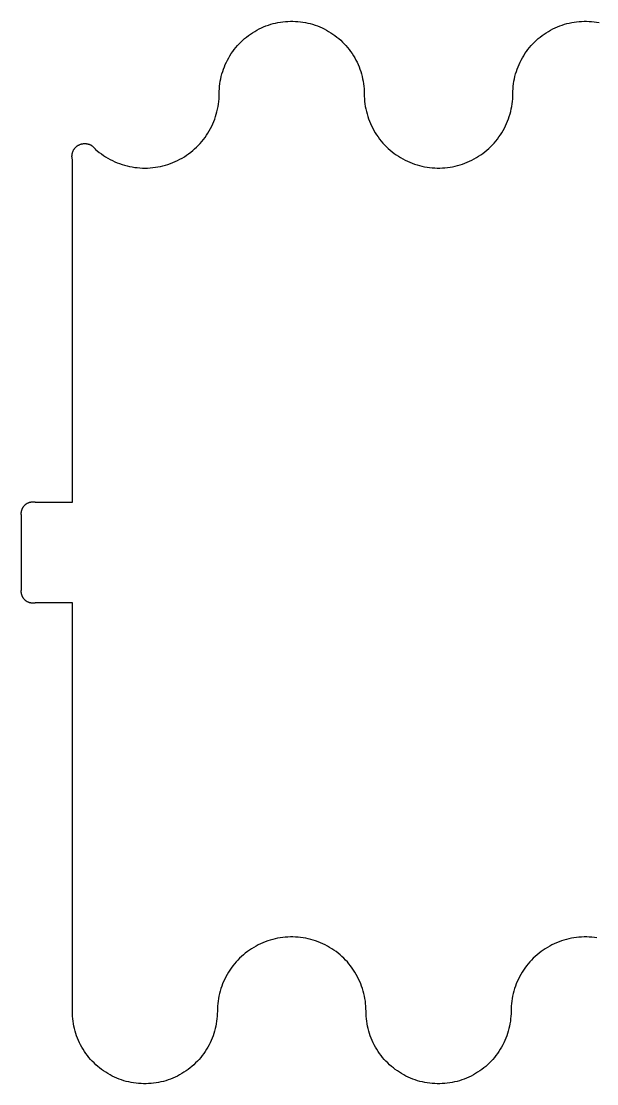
# Model space of a CAD drawing. Header units: millimetres. Extents: x -0.4 to 62.4, y 3.5 to 32.5.
# Drawn here: x -0.37 to 15.31, y 3.53 to 32.47 of the extents above; entities that cross this region are included whole.
import ezdxf

# ---------------------------------------------------------------- set-up
doc = ezdxf.new("R2010")
doc.units = ezdxf.units.MM
doc.layers.add('Layer 01', color=12, linetype='Continuous', true_color=0xc80000)

msp = doc.modelspace()

# ---------------------------------------------------------------- linework, layer by layer
at = {"layer": 'Layer 01'}
for p, q in [((6.494, 32.409, 169), (6.561, 32.425, 169)), ((6.561, 32.425, 169), (6.627, 32.44, 169)), ((6.627, 32.44, 169), (6.694, 32.451, 169)), ((6.694, 32.451, 169), (6.762, 32.461, 169)), ((6.762, 32.461, 169), (6.83, 32.468, 169)), ((6.83, 32.468, 169), (6.898, 32.472, 169)), ((6.898, 32.472, 169), (6.966, 32.475, 169)), ((6.966, 32.475, 169), (7.034, 32.475, 169)), ((7.034, 32.475, 169), (7.102, 32.472, 169)), ((7.102, 32.472, 169), (7.17, 32.468, 169)), ((7.17, 32.468, 169), (7.238, 32.461, 169)), ((7.238, 32.461, 169), (7.306, 32.451, 169)), ((7.306, 32.451, 169), (7.373, 32.44, 169)), ((7.373, 32.44, 169), (7.439, 32.425, 169)), ((7.439, 32.425, 169), (7.506, 32.409, 169)), ((14.494, 32.409, 169), (14.561, 32.425, 169)), ((14.561, 32.425, 169), (14.627, 32.44, 169)), ((14.627, 32.44, 169), (14.694, 32.451, 169)), ((14.694, 32.451, 169), (14.762, 32.461, 169)), ((14.762, 32.461, 169), (14.83, 32.468, 169)), ((14.83, 32.468, 169), (14.898, 32.472, 169)), ((14.898, 32.472, 169), (14.966, 32.475, 169)), ((14.966, 32.475, 169), (15.034, 32.475, 169)), ((15.034, 32.475, 169), (15.102, 32.472, 169)), ((15.102, 32.472, 169), (15.17, 32.468, 169)), ((15.17, 32.468, 169), (15.238, 32.461, 169)), ((15.238, 32.461, 169), (15.306, 32.451, 169)), ((15.306, 32.451, 169), (15.373, 32.44, 169)), ((5.878, 32.125, 169), (5.935, 32.163, 169)), ((5.935, 32.163, 169), (5.993, 32.199, 169)), ((5.993, 32.199, 169), (6.052, 32.233, 169)), ((6.052, 32.233, 169), (6.112, 32.264, 169)), ((6.112, 32.264, 169), (6.174, 32.294, 169)), ((6.174, 32.294, 169), (6.236, 32.321, 169)), ((6.236, 32.321, 169), (6.3, 32.347, 169)), ((6.3, 32.347, 169), (6.364, 32.37, 169)), ((6.364, 32.37, 169), (6.429, 32.391, 169)), ((6.429, 32.391, 169), (6.494, 32.409, 169)), ((7.506, 32.409, 169), (7.571, 32.391, 169)), ((7.571, 32.391, 169), (7.636, 32.37, 169)), ((7.636, 32.37, 169), (7.7, 32.347, 169)), ((7.7, 32.347, 169), (7.764, 32.321, 169)), ((7.764, 32.321, 169), (7.826, 32.294, 169)), ((7.826, 32.294, 169), (7.888, 32.264, 169)), ((7.888, 32.264, 169), (7.948, 32.233, 169)), ((7.948, 32.233, 169), (8.007, 32.199, 169)), ((8.007, 32.199, 169), (8.065, 32.163, 169)), ((8.065, 32.163, 169), (8.122, 32.125, 169)), ((13.878, 32.125, 169), (13.935, 32.163, 169)), ((13.935, 32.163, 169), (13.993, 32.199, 169)), ((13.993, 32.199, 169), (14.052, 32.233, 169)), ((14.052, 32.233, 169), (14.112, 32.264, 169)), ((14.112, 32.264, 169), (14.174, 32.294, 169)), ((14.174, 32.294, 169), (14.236, 32.321, 169)), ((14.236, 32.321, 169), (14.3, 32.347, 169)), ((14.3, 32.347, 169), (14.364, 32.37, 169)), ((14.364, 32.37, 169), (14.429, 32.391, 169)), ((14.429, 32.391, 169), (14.494, 32.409, 169)), ((5.522, 31.81, 169), (5.568, 31.86, 169)), ((5.568, 31.86, 169), (5.616, 31.909, 169)), ((5.616, 31.909, 169), (5.665, 31.955, 169)), ((5.665, 31.955, 169), (5.716, 32.001, 169)), ((5.716, 32.001, 169), (5.769, 32.044, 169)), ((5.769, 32.044, 169), (5.823, 32.086, 169)), ((5.823, 32.086, 169), (5.878, 32.125, 169)), ((8.122, 32.125, 169), (8.177, 32.086, 169)), ((8.177, 32.086, 169), (8.231, 32.044, 169)), ((8.231, 32.044, 169), (8.284, 32.001, 169)), ((8.284, 32.001, 169), (8.335, 31.955, 169)), ((8.335, 31.955, 169), (8.384, 31.909, 169)), ((8.384, 31.909, 169), (8.432, 31.86, 169)), ((8.432, 31.86, 169), (8.478, 31.81, 169)), ((13.522, 31.81, 169), (13.568, 31.86, 169)), ((13.568, 31.86, 169), (13.616, 31.909, 169)), ((13.616, 31.909, 169), (13.665, 31.955, 169)), ((13.665, 31.955, 169), (13.716, 32.001, 169)), ((13.716, 32.001, 169), (13.769, 32.044, 169)), ((13.769, 32.044, 169), (13.823, 32.086, 169)), ((13.823, 32.086, 169), (13.878, 32.125, 169)), ((5.319, 31.536, 169), (5.355, 31.594, 169)), ((5.355, 31.594, 169), (5.394, 31.65, 169)), ((5.394, 31.65, 169), (5.435, 31.705, 169)), ((5.435, 31.705, 169), (5.477, 31.758, 169)), ((5.477, 31.758, 169), (5.522, 31.81, 169)), ((8.478, 31.81, 169), (8.523, 31.758, 169)), ((8.523, 31.758, 169), (8.565, 31.705, 169)), ((8.565, 31.705, 169), (8.606, 31.65, 169)), ((8.606, 31.65, 169), (8.645, 31.594, 169)), ((8.645, 31.594, 169), (8.681, 31.536, 169)), ((13.319, 31.536, 169), (13.355, 31.594, 169)), ((13.355, 31.594, 169), (13.394, 31.65, 169)), ((13.394, 31.65, 169), (13.435, 31.705, 169)), ((13.435, 31.705, 169), (13.477, 31.758, 169)), ((13.477, 31.758, 169), (13.522, 31.81, 169)), ((5.166, 31.232, 169), (5.192, 31.295, 169)), ((5.192, 31.295, 169), (5.221, 31.357, 169)), ((5.221, 31.357, 169), (5.251, 31.418, 169)), ((5.251, 31.418, 169), (5.284, 31.478, 169)), ((5.284, 31.478, 169), (5.319, 31.536, 169)), ((8.681, 31.536, 169), (8.716, 31.478, 169)), ((8.716, 31.478, 169), (8.749, 31.418, 169)), ((8.749, 31.418, 169), (8.779, 31.357, 169)), ((8.779, 31.357, 169), (8.808, 31.295, 169)), ((8.808, 31.295, 169), (8.834, 31.232, 169)), ((13.166, 31.232, 169), (13.192, 31.295, 169)), ((13.192, 31.295, 169), (13.221, 31.357, 169)), ((13.221, 31.357, 169), (13.251, 31.418, 169)), ((13.251, 31.418, 169), (13.284, 31.478, 169)), ((13.284, 31.478, 169), (13.319, 31.536, 169)), ((5.082, 30.973, 169), (5.1, 31.039, 169)), ((5.1, 31.039, 169), (5.12, 31.104, 169)), ((5.12, 31.104, 169), (5.142, 31.168, 169)), ((5.142, 31.168, 169), (5.166, 31.232, 169)), ((8.834, 31.232, 169), (8.858, 31.168, 169)), ((8.858, 31.168, 169), (8.88, 31.104, 169)), ((8.88, 31.104, 169), (8.9, 31.039, 169)), ((8.9, 31.039, 169), (8.918, 30.973, 169)), ((13.082, 30.973, 169), (13.1, 31.039, 169)), ((13.1, 31.039, 169), (13.12, 31.104, 169)), ((13.12, 31.104, 169), (13.142, 31.168, 169)), ((13.142, 31.168, 169), (13.166, 31.232, 169)), ((5.03, 30.636, 169), (5.036, 30.704, 169)), ((5.036, 30.704, 169), (5.044, 30.772, 169)), ((5.044, 30.772, 169), (5.054, 30.839, 169)), ((5.054, 30.839, 169), (5.067, 30.906, 169)), ((5.067, 30.906, 169), (5.082, 30.973, 169)), ((8.918, 30.973, 169), (8.933, 30.906, 169)), ((8.933, 30.906, 169), (8.946, 30.839, 169)), ((8.946, 30.839, 169), (8.956, 30.772, 169)), ((8.956, 30.772, 169), (8.964, 30.704, 169)), ((8.964, 30.704, 169), (8.97, 30.636, 169)), ((13.03, 30.636, 169), (13.036, 30.704, 169)), ((13.036, 30.704, 169), (13.044, 30.772, 169)), ((13.044, 30.772, 169), (13.054, 30.839, 169)), ((13.054, 30.839, 169), (13.067, 30.906, 169)), ((13.067, 30.906, 169), (13.082, 30.973, 169)), ((5.02, 30.359, 169), (5.024, 30.429, 169)), ((5.024, 30.429, 169), (5.025, 30.5, 169)), ((5.025, 30.5, 169), (5.026, 30.568, 169)), ((5.026, 30.568, 169), (5.03, 30.636, 169)), ((8.97, 30.636, 169), (8.974, 30.568, 169)), ((8.974, 30.568, 169), (8.975, 30.5, 169)), ((8.975, 30.5, 169), (8.976, 30.43, 169)), ((8.976, 30.43, 169), (8.98, 30.36, 169)), ((13.02, 30.36, 169), (13.024, 30.43, 169)), ((13.024, 30.43, 169), (13.025, 30.5, 169)), ((13.025, 30.5, 169), (13.026, 30.568, 169)), ((13.026, 30.568, 169), (13.03, 30.636, 169)), ((4.981, 30.08, 169), (4.994, 30.149, 169)), ((4.994, 30.149, 169), (5.005, 30.219, 169)), ((5.005, 30.219, 169), (5.014, 30.289, 169)), ((5.014, 30.289, 169), (5.02, 30.359, 169)), ((8.98, 30.36, 169), (8.986, 30.291, 169)), ((8.986, 30.291, 169), (8.994, 30.221, 169)), ((8.994, 30.221, 169), (9.005, 30.152, 169)), ((9.005, 30.152, 169), (9.018, 30.084, 169)), ((12.982, 30.084, 169), (12.995, 30.152, 169)), ((12.995, 30.152, 169), (13.006, 30.221, 169)), ((13.006, 30.221, 169), (13.014, 30.291, 169)), ((13.014, 30.291, 169), (13.02, 30.36, 169)), ((4.903, 29.808, 169), (4.926, 29.875, 169)), ((4.926, 29.875, 169), (4.947, 29.943, 169)), ((4.947, 29.943, 169), (4.965, 30.011, 169)), ((4.965, 30.011, 169), (4.981, 30.08, 169)), ((9.018, 30.084, 169), (9.034, 30.015, 169)), ((9.034, 30.015, 169), (9.052, 29.948, 169)), ((9.052, 29.948, 169), (9.072, 29.881, 169)), ((9.072, 29.881, 169), (9.094, 29.815, 169)), ((12.906, 29.815, 169), (12.928, 29.881, 169)), ((12.928, 29.881, 169), (12.948, 29.948, 169)), ((12.948, 29.948, 169), (12.966, 30.015, 169)), ((12.966, 30.015, 169), (12.982, 30.084, 169)), ((4.754, 29.489, 169), (4.789, 29.551, 169)), ((4.789, 29.551, 169), (4.821, 29.613, 169)), ((4.821, 29.613, 169), (4.85, 29.677, 169)), ((4.85, 29.677, 169), (4.878, 29.742, 169)), ((4.878, 29.742, 169), (4.903, 29.808, 169)), ((9.094, 29.815, 169), (9.119, 29.749, 169)), ((9.119, 29.749, 169), (9.146, 29.685, 169)), ((9.146, 29.685, 169), (9.176, 29.621, 169)), ((9.176, 29.621, 169), (9.207, 29.559, 169)), ((9.207, 29.559, 169), (9.241, 29.498, 169)), ((12.759, 29.498, 169), (12.793, 29.559, 169)), ((12.793, 29.559, 169), (12.824, 29.621, 169)), ((12.824, 29.621, 169), (12.854, 29.685, 169)), ((12.854, 29.685, 169), (12.881, 29.749, 169)), ((12.881, 29.749, 169), (12.906, 29.815, 169)), ((4.553, 29.2, 169), (4.597, 29.255, 169)), ((4.597, 29.255, 169), (4.639, 29.311, 169)), ((4.639, 29.311, 169), (4.68, 29.369, 169)), ((4.68, 29.369, 169), (4.718, 29.428, 169)), ((4.718, 29.428, 169), (4.754, 29.489, 169)), ((9.241, 29.498, 169), (9.276, 29.437, 169)), ((9.276, 29.437, 169), (9.314, 29.379, 169)), ((9.314, 29.379, 169), (9.354, 29.321, 169)), ((9.354, 29.321, 169), (9.395, 29.265, 169)), ((9.395, 29.265, 169), (9.439, 29.21, 169)), ((12.561, 29.21, 169), (12.605, 29.265, 169)), ((12.605, 29.265, 169), (12.646, 29.321, 169)), ((12.646, 29.321, 169), (12.686, 29.379, 169)), ((12.686, 29.379, 169), (12.724, 29.437, 169)), ((12.724, 29.437, 169), (12.759, 29.498, 169)), ((1.05, 28.947, 169), (1.055, 28.958, 169)), ((1.055, 28.958, 169), (1.061, 28.969, 169)), ((1.061, 28.969, 169), (1.068, 28.979, 169)), ((1.068, 28.979, 169), (1.074, 28.989, 169)), ((1.074, 28.989, 169), (1.081, 28.999, 169)), ((1.081, 28.999, 169), (1.088, 29.009, 169)), ((1.088, 29.009, 169), (1.096, 29.018, 169)), ((1.096, 29.018, 169), (1.104, 29.027, 169)), ((1.104, 29.027, 169), (1.112, 29.036, 169)), ((1.112, 29.036, 169), (1.121, 29.045, 169)), ((1.121, 29.045, 169), (1.13, 29.053, 169)), ((1.13, 29.053, 169), (1.139, 29.061, 169)), ((1.139, 29.061, 169), (1.148, 29.069, 169)), ((1.148, 29.069, 169), (1.158, 29.076, 169)), ((1.158, 29.076, 169), (1.168, 29.083, 169)), ((1.168, 29.083, 169), (1.178, 29.09, 169)), ((1.178, 29.09, 169), (1.188, 29.096, 169)), ((1.188, 29.096, 169), (1.199, 29.102, 169)), ((1.199, 29.102, 169), (1.21, 29.107, 169)), ((1.21, 29.107, 169), (1.221, 29.112, 169)), ((1.221, 29.112, 169), (1.232, 29.117, 169)), ((1.232, 29.117, 169), (1.243, 29.122, 169)), ((1.243, 29.122, 169), (1.254, 29.125, 169)), ((1.254, 29.125, 169), (1.266, 29.129, 169)), ((1.266, 29.129, 169), (1.278, 29.132, 169)), ((1.278, 29.132, 169), (1.29, 29.135, 169)), ((1.29, 29.135, 169), (1.301, 29.137, 169)), ((1.301, 29.137, 169), (1.313, 29.139, 169)), ((1.313, 29.139, 169), (1.325, 29.141, 169)), ((1.325, 29.141, 169), (1.337, 29.142, 169)), ((1.337, 29.142, 169), (1.35, 29.142, 169)), ((1.35, 29.142, 169), (1.362, 29.143, 169)), ((1.362, 29.143, 169), (1.374, 29.143, 169)), ((1.374, 29.143, 169), (1.386, 29.142, 169)), ((1.386, 29.142, 169), (1.398, 29.141, 169)), ((1.398, 29.141, 169), (1.41, 29.139, 169)), ((1.41, 29.139, 169), (1.422, 29.138, 169)), ((1.422, 29.138, 169), (1.434, 29.135, 169)), ((1.434, 29.135, 169), (1.446, 29.133, 169)), ((1.446, 29.133, 169), (1.457, 29.13, 169)), ((1.457, 29.13, 169), (1.469, 29.126, 169)), ((1.469, 29.126, 169), (1.48, 29.122, 169)), ((1.48, 29.122, 169), (1.492, 29.118, 169)), ((1.492, 29.118, 169), (1.503, 29.113, 169)), ((1.503, 29.113, 169), (1.514, 29.108, 169)), ((1.514, 29.108, 169), (1.525, 29.103, 169)), ((1.525, 29.103, 169), (1.535, 29.097, 169)), ((1.535, 29.097, 169), (1.546, 29.091, 169)), ((1.546, 29.091, 169), (1.556, 29.084, 169)), ((1.556, 29.084, 169), (1.566, 29.077, 169)), ((1.566, 29.077, 169), (1.576, 29.07, 169)), ((1.576, 29.07, 169), (1.585, 29.062, 169)), ((1.585, 29.062, 169), (1.594, 29.054, 169)), ((1.594, 29.054, 169), (1.603, 29.046, 169)), ((1.603, 29.046, 169), (1.612, 29.038, 169)), ((1.612, 29.038, 169), (1.62, 29.029, 169)), ((1.62, 29.029, 169), (1.628, 29.02, 169)), ((1.628, 29.02, 169), (1.636, 29.01, 169)), ((1.636, 29.01, 169), (1.643, 29.001, 169)), ((1.643, 29.001, 169), (1.65, 28.991, 169)), ((1.65, 28.991, 169), (1.703, 28.945, 169)), ((4.249, 28.906, 169), (4.304, 28.95, 169)), ((4.304, 28.95, 169), (4.357, 28.997, 169)), ((4.357, 28.997, 169), (4.408, 29.045, 169)), ((4.408, 29.045, 169), (4.458, 29.095, 169)), ((4.458, 29.095, 169), (4.506, 29.147, 169)), ((4.506, 29.147, 169), (4.553, 29.2, 169)), ((9.439, 29.21, 169), (9.484, 29.157, 169)), ((9.484, 29.157, 169), (9.532, 29.106, 169)), ((9.532, 29.106, 169), (9.581, 29.056, 169)), ((9.581, 29.056, 169), (9.631, 29.008, 169)), ((9.631, 29.008, 169), (9.684, 28.961, 169)), ((9.684, 28.961, 169), (9.737, 28.917, 169)), ((12.263, 28.917, 169), (12.316, 28.961, 169)), ((12.316, 28.961, 169), (12.369, 29.008, 169)), ((12.369, 29.008, 169), (12.419, 29.056, 169)), ((12.419, 29.056, 169), (12.468, 29.106, 169)), ((12.468, 29.106, 169), (12.516, 29.157, 169)), ((12.516, 29.157, 169), (12.561, 29.21, 169)), ((1.015, 28.807, 169), (1.016, 28.819, 169)), ((1.015, 28.795, 169), (1.015, 28.807, 169)), ((1.015, 28.783, 169), (1.015, 28.795, 169)), ((1.016, 28.771, 169), (1.015, 28.783, 169)), ((1.016, 28.819, 169), (1.017, 28.831, 169)), ((1.017, 28.759, 169), (1.016, 28.771, 169)), ((1.017, 28.831, 169), (1.018, 28.843, 169)), ((1.018, 28.747, 169), (1.017, 28.759, 169)), ((1.018, 28.843, 169), (1.02, 28.855, 169)), ((1.02, 28.735, 169), (1.018, 28.747, 169)), ((1.02, 28.855, 169), (1.022, 28.867, 169)), ((1.022, 28.723, 169), (1.02, 28.735, 169)), ((1.022, 28.867, 169), (1.025, 28.879, 169)), ((1.025, 28.711, 169), (1.022, 28.723, 169)), ((1.025, 28.879, 169), (1.028, 28.891, 169)), ((1.025, 19.375, 169), (1.025, 28.711, 169)), ((1.028, 28.891, 169), (1.032, 28.902, 169)), ((1.032, 28.902, 169), (1.036, 28.914, 169)), ((1.036, 28.914, 169), (1.04, 28.925, 169)), ((1.04, 28.925, 169), (1.045, 28.936, 169)), ((1.045, 28.936, 169), (1.05, 28.947, 169)), ((1.703, 28.945, 169), (1.758, 28.9, 169)), ((1.758, 28.9, 169), (1.815, 28.858, 169)), ((1.815, 28.858, 169), (1.873, 28.818, 169)), ((1.873, 28.818, 169), (1.932, 28.779, 169)), ((1.932, 28.779, 169), (1.993, 28.743, 169)), ((1.993, 28.743, 169), (2.055, 28.709, 169)), ((2.055, 28.709, 169), (2.118, 28.677, 169)), ((2.118, 28.677, 169), (2.182, 28.648, 169)), ((3.827, 28.651, 169), (3.891, 28.681, 169)), ((3.891, 28.681, 169), (3.953, 28.714, 169)), ((3.953, 28.714, 169), (4.015, 28.748, 169)), ((4.015, 28.748, 169), (4.076, 28.784, 169)), ((4.076, 28.784, 169), (4.135, 28.823, 169)), ((4.135, 28.823, 169), (4.192, 28.863, 169)), ((4.192, 28.863, 169), (4.249, 28.906, 169)), ((9.737, 28.917, 169), (9.793, 28.874, 169)), ((9.793, 28.874, 169), (9.85, 28.833, 169)), ((9.85, 28.833, 169), (9.908, 28.795, 169)), ((9.908, 28.795, 169), (9.967, 28.758, 169)), ((9.967, 28.758, 169), (10.028, 28.723, 169)), ((10.028, 28.723, 169), (10.09, 28.691, 169)), ((10.09, 28.691, 169), (10.153, 28.661, 169)), ((10.153, 28.661, 169), (10.217, 28.633, 169)), ((11.783, 28.633, 169), (11.847, 28.661, 169)), ((11.847, 28.661, 169), (11.91, 28.691, 169)), ((11.91, 28.691, 169), (11.972, 28.723, 169)), ((11.972, 28.723, 169), (12.033, 28.758, 169)), ((12.033, 28.758, 169), (12.092, 28.795, 169)), ((12.092, 28.795, 169), (12.15, 28.833, 169)), ((12.15, 28.833, 169), (12.207, 28.874, 169)), ((12.207, 28.874, 169), (12.263, 28.917, 169)), ((2.182, 28.648, 169), (2.247, 28.62, 169)), ((2.247, 28.62, 169), (2.313, 28.595, 169)), ((2.313, 28.595, 169), (2.379, 28.572, 169)), ((2.379, 28.572, 169), (2.447, 28.552, 169)), ((2.447, 28.552, 169), (2.515, 28.534, 169)), ((2.515, 28.534, 169), (2.584, 28.518, 169)), ((2.584, 28.518, 169), (2.653, 28.505, 169)), ((2.653, 28.505, 169), (2.723, 28.494, 169)), ((2.723, 28.494, 169), (2.793, 28.486, 169)), ((2.793, 28.486, 169), (2.864, 28.48, 169)), ((2.864, 28.48, 169), (2.934, 28.476, 169)), ((2.934, 28.476, 169), (3.005, 28.475, 169)), ((3.005, 28.475, 169), (3.075, 28.476, 169)), ((3.075, 28.476, 169), (3.146, 28.48, 169)), ((3.146, 28.48, 169), (3.216, 28.487, 169)), ((3.216, 28.487, 169), (3.286, 28.495, 169)), ((3.286, 28.495, 169), (3.356, 28.506, 169)), ((3.356, 28.506, 169), (3.425, 28.52, 169)), ((3.425, 28.52, 169), (3.494, 28.536, 169)), ((3.494, 28.536, 169), (3.562, 28.554, 169)), ((3.562, 28.554, 169), (3.629, 28.575, 169)), ((3.629, 28.575, 169), (3.696, 28.598, 169)), ((3.696, 28.598, 169), (3.762, 28.624, 169)), ((3.762, 28.624, 169), (3.827, 28.651, 169)), ((10.217, 28.633, 169), (10.282, 28.607, 169)), ((10.282, 28.607, 169), (10.348, 28.583, 169)), ((10.348, 28.583, 169), (10.414, 28.562, 169)), ((10.414, 28.562, 169), (10.482, 28.543, 169)), ((10.482, 28.543, 169), (10.549, 28.526, 169)), ((10.549, 28.526, 169), (10.618, 28.511, 169)), ((10.618, 28.511, 169), (10.687, 28.499, 169)), ((10.687, 28.499, 169), (10.756, 28.49, 169)), ((10.756, 28.49, 169), (10.825, 28.483, 169)), ((10.825, 28.483, 169), (10.895, 28.478, 169)), ((10.895, 28.478, 169), (10.965, 28.475, 169)), ((10.965, 28.475, 169), (11.035, 28.475, 169)), ((11.035, 28.475, 169), (11.105, 28.478, 169)), ((11.105, 28.478, 169), (11.175, 28.483, 169)), ((11.175, 28.483, 169), (11.244, 28.49, 169)), ((11.244, 28.49, 169), (11.313, 28.499, 169)), ((11.313, 28.499, 169), (11.382, 28.511, 169)), ((11.382, 28.511, 169), (11.451, 28.526, 169)), ((11.451, 28.526, 169), (11.518, 28.543, 169)), ((11.518, 28.543, 169), (11.586, 28.562, 169)), ((11.586, 28.562, 169), (11.652, 28.583, 169)), ((11.652, 28.583, 169), (11.718, 28.607, 169)), ((11.718, 28.607, 169), (11.783, 28.633, 169)), ((-0.364, 19.1, 169), (-0.362, 19.111, 169)), ((-0.362, 19.111, 169), (-0.361, 19.122, 169)), ((-0.361, 19.122, 169), (-0.358, 19.133, 169)), ((-0.358, 19.133, 169), (-0.355, 19.144, 169)), ((-0.355, 19.144, 169), (-0.352, 19.154, 169)), ((-0.352, 19.154, 169), (-0.349, 19.165, 169)), ((-0.349, 19.165, 169), (-0.345, 19.176, 169)), ((-0.345, 19.176, 169), (-0.341, 19.186, 169)), ((-0.341, 19.186, 169), (-0.336, 19.196, 169)), ((-0.336, 19.196, 169), (-0.331, 19.206, 169)), ((-0.331, 19.206, 169), (-0.326, 19.216, 169)), ((-0.326, 19.216, 169), (-0.321, 19.226, 169)), ((-0.321, 19.226, 169), (-0.315, 19.235, 169)), ((-0.315, 19.235, 169), (-0.308, 19.244, 169)), ((-0.308, 19.244, 169), (-0.302, 19.253, 169)), ((-0.302, 19.253, 169), (-0.295, 19.262, 169)), ((-0.295, 19.262, 169), (-0.288, 19.271, 169)), ((-0.288, 19.271, 169), (-0.28, 19.279, 169)), ((-0.28, 19.279, 169), (-0.273, 19.287, 169)), ((-0.273, 19.287, 169), (-0.265, 19.295, 169)), ((-0.265, 19.295, 169), (-0.256, 19.302, 169)), ((-0.256, 19.302, 169), (-0.248, 19.309, 169)), ((-0.248, 19.309, 169), (-0.239, 19.316, 169)), ((-0.239, 19.316, 169), (-0.23, 19.323, 169)), ((-0.23, 19.323, 169), (-0.221, 19.329, 169)), ((-0.221, 19.329, 169), (-0.211, 19.335, 169)), ((-0.211, 19.335, 169), (-0.202, 19.34, 169)), ((-0.202, 19.34, 169), (-0.192, 19.346, 169)), ((-0.192, 19.346, 169), (-0.182, 19.351, 169)), ((-0.182, 19.351, 169), (-0.172, 19.355, 169)), ((-0.172, 19.355, 169), (-0.161, 19.359, 169)), ((-0.161, 19.359, 169), (-0.151, 19.363, 169)), ((-0.151, 19.363, 169), (-0.14, 19.367, 169)), ((-0.14, 19.367, 169), (-0.129, 19.37, 169)), ((-0.129, 19.37, 169), (-0.119, 19.372, 169)), ((-0.119, 19.372, 169), (-0.108, 19.375, 169)), ((-0.108, 19.375, 169), (-0.097, 19.377, 169)), ((-0.097, 19.377, 169), (-0.086, 19.378, 169)), ((-0.086, 19.378, 169), (-0.075, 19.379, 169)), ((-0.075, 19.379, 169), (-0.063, 19.38, 169)), ((-0.063, 19.38, 169), (-0.052, 19.381, 169)), ((-0.052, 19.381, 169), (-0.041, 19.381, 169)), ((-0.041, 19.381, 169), (-0.03, 19.38, 169)), ((-0.03, 19.38, 169), (-0.019, 19.38, 169)), ((-0.019, 19.38, 169), (-0.008, 19.378, 169)), ((-0.008, 19.378, 169), (0.003, 19.377, 169)), ((0.003, 19.377, 169), (0.014, 19.375, 169)), ((0.014, 19.375, 169), (1.025, 19.375, 169)), ((-0.366, 19.078, 169), (-0.365, 19.089, 169)), ((-0.366, 19.067, 169), (-0.366, 19.078, 169)), ((-0.366, 19.055, 169), (-0.366, 19.067, 169)), ((-0.366, 19.044, 169), (-0.366, 19.055, 169)), ((-0.365, 19.033, 169), (-0.366, 19.044, 169)), ((-0.365, 19.089, 169), (-0.364, 19.1, 169)), ((-0.364, 19.022, 169), (-0.365, 19.033, 169)), ((-0.363, 19.011, 169), (-0.364, 19.022, 169)), ((-0.361, 19, 169), (-0.363, 19.011, 169)), ((-0.361, 17, 169), (-0.361, 19, 169)), ((-0.366, 16.956, 169), (-0.365, 16.967, 169)), ((-0.366, 16.945, 169), (-0.366, 16.956, 169)), ((-0.366, 16.933, 169), (-0.366, 16.945, 169)), ((-0.366, 16.922, 169), (-0.366, 16.933, 169)), ((-0.365, 16.911, 169), (-0.366, 16.922, 169)), ((-0.365, 16.967, 169), (-0.364, 16.978, 169)), ((-0.364, 16.9, 169), (-0.365, 16.911, 169)), ((-0.364, 16.978, 169), (-0.363, 16.989, 169)), ((-0.362, 16.889, 169), (-0.364, 16.9, 169)), ((-0.363, 16.989, 169), (-0.361, 17, 169)), ((-0.361, 16.878, 169), (-0.362, 16.889, 169)), ((-0.358, 16.867, 169), (-0.361, 16.878, 169)), ((-0.355, 16.856, 169), (-0.358, 16.867, 169)), ((-0.352, 16.846, 169), (-0.355, 16.856, 169)), ((-0.349, 16.835, 169), (-0.352, 16.846, 169)), ((-0.345, 16.824, 169), (-0.349, 16.835, 169)), ((-0.341, 16.814, 169), (-0.345, 16.824, 169)), ((-0.336, 16.804, 169), (-0.341, 16.814, 169)), ((-0.331, 16.794, 169), (-0.336, 16.804, 169)), ((-0.326, 16.784, 169), (-0.331, 16.794, 169)), ((-0.321, 16.774, 169), (-0.326, 16.784, 169)), ((-0.315, 16.765, 169), (-0.321, 16.774, 169)), ((-0.308, 16.756, 169), (-0.315, 16.765, 169)), ((-0.302, 16.747, 169), (-0.308, 16.756, 169)), ((-0.295, 16.738, 169), (-0.302, 16.747, 169)), ((-0.288, 16.729, 169), (-0.295, 16.738, 169)), ((-0.28, 16.721, 169), (-0.288, 16.729, 169)), ((-0.273, 16.713, 169), (-0.28, 16.721, 169)), ((-0.265, 16.705, 169), (-0.273, 16.713, 169)), ((-0.256, 16.698, 169), (-0.265, 16.705, 169)), ((-0.248, 16.691, 169), (-0.256, 16.698, 169)), ((-0.239, 16.684, 169), (-0.248, 16.691, 169)), ((-0.23, 16.677, 169), (-0.239, 16.684, 169)), ((-0.221, 16.671, 169), (-0.23, 16.677, 169)), ((-0.211, 16.665, 169), (-0.221, 16.671, 169)), ((-0.202, 16.66, 169), (-0.211, 16.665, 169)), ((-0.192, 16.654, 169), (-0.202, 16.66, 169)), ((-0.182, 16.649, 169), (-0.192, 16.654, 169)), ((-0.172, 16.645, 169), (-0.182, 16.649, 169)), ((-0.161, 16.641, 169), (-0.172, 16.645, 169)), ((-0.151, 16.637, 169), (-0.161, 16.641, 169)), ((-0.14, 16.633, 169), (-0.151, 16.637, 169)), ((-0.129, 16.63, 169), (-0.14, 16.633, 169)), ((-0.119, 16.628, 169), (-0.129, 16.63, 169)), ((-0.108, 16.625, 169), (-0.119, 16.628, 169)), ((-0.097, 16.623, 169), (-0.108, 16.625, 169)), ((-0.086, 16.622, 169), (-0.097, 16.623, 169)), ((-0.075, 16.621, 169), (-0.086, 16.622, 169)), ((-0.063, 16.62, 169), (-0.075, 16.621, 169)), ((-0.052, 16.619, 169), (-0.063, 16.62, 169)), ((-0.041, 16.619, 169), (-0.052, 16.619, 169)), ((-0.03, 16.62, 169), (-0.041, 16.619, 169)), ((-0.019, 16.62, 169), (-0.03, 16.62, 169)), ((-0.008, 16.622, 169), (-0.019, 16.62, 169)), ((0.003, 16.623, 169), (-0.008, 16.622, 169)), ((0.014, 16.625, 169), (0.003, 16.623, 169)), ((1.025, 16.625, 169), (0.014, 16.625, 169)), ((1.025, 5.5, 169), (1.025, 16.625, 169)), ((5.967, 7.242, 169), (5.908, 7.205, 169)), ((6.028, 7.277, 169), (5.967, 7.242, 169)), ((6.09, 7.309, 169), (6.028, 7.277, 169)), ((6.153, 7.339, 169), (6.09, 7.309, 169)), ((6.217, 7.367, 169), (6.153, 7.339, 169)), ((6.282, 7.393, 169), (6.217, 7.367, 169)), ((6.348, 7.417, 169), (6.282, 7.393, 169)), ((6.414, 7.438, 169), (6.348, 7.417, 169)), ((6.482, 7.457, 169), (6.414, 7.438, 169)), ((6.549, 7.474, 169), (6.482, 7.457, 169)), ((6.618, 7.489, 169), (6.549, 7.474, 169)), ((6.687, 7.501, 169), (6.618, 7.489, 169)), ((6.756, 7.51, 169), (6.687, 7.501, 169)), ((6.825, 7.517, 169), (6.756, 7.51, 169)), ((6.895, 7.522, 169), (6.825, 7.517, 169)), ((6.965, 7.525, 169), (6.895, 7.522, 169)), ((7.035, 7.525, 169), (6.965, 7.525, 169)), ((7.105, 7.522, 169), (7.035, 7.525, 169)), ((7.175, 7.517, 169), (7.105, 7.522, 169)), ((7.244, 7.51, 169), (7.175, 7.517, 169)), ((7.313, 7.501, 169), (7.244, 7.51, 169)), ((7.382, 7.489, 169), (7.313, 7.501, 169)), ((7.451, 7.474, 169), (7.382, 7.489, 169)), ((7.518, 7.457, 169), (7.451, 7.474, 169)), ((7.586, 7.438, 169), (7.518, 7.457, 169)), ((7.652, 7.417, 169), (7.586, 7.438, 169)), ((7.718, 7.393, 169), (7.652, 7.417, 169)), ((7.783, 7.367, 169), (7.718, 7.393, 169)), ((7.847, 7.339, 169), (7.783, 7.367, 169)), ((7.91, 7.309, 169), (7.847, 7.339, 169)), ((7.972, 7.277, 169), (7.91, 7.309, 169)), ((8.033, 7.242, 169), (7.972, 7.277, 169)), ((8.092, 7.205, 169), (8.033, 7.242, 169)), ((13.967, 7.242, 169), (13.908, 7.205, 169)), ((14.028, 7.277, 169), (13.967, 7.242, 169)), ((14.09, 7.309, 169), (14.028, 7.277, 169)), ((14.153, 7.339, 169), (14.09, 7.309, 169)), ((14.217, 7.367, 169), (14.153, 7.339, 169)), ((14.282, 7.393, 169), (14.217, 7.367, 169)), ((14.348, 7.417, 169), (14.282, 7.393, 169)), ((14.414, 7.438, 169), (14.348, 7.417, 169)), ((14.482, 7.457, 169), (14.414, 7.438, 169)), ((14.549, 7.474, 169), (14.482, 7.457, 169)), ((14.618, 7.489, 169), (14.549, 7.474, 169)), ((14.687, 7.501, 169), (14.618, 7.489, 169)), ((14.756, 7.51, 169), (14.687, 7.501, 169)), ((14.825, 7.517, 169), (14.756, 7.51, 169)), ((14.895, 7.522, 169), (14.825, 7.517, 169)), ((14.965, 7.525, 169), (14.895, 7.522, 169)), ((15.035, 7.525, 169), (14.965, 7.525, 169)), ((15.105, 7.522, 169), (15.035, 7.525, 169)), ((15.175, 7.517, 169), (15.105, 7.522, 169)), ((15.244, 7.51, 169), (15.175, 7.517, 169)), ((15.313, 7.501, 169), (15.244, 7.51, 169)), ((5.631, 6.992, 169), (5.581, 6.944, 169)), ((5.684, 7.039, 169), (5.631, 6.992, 169)), ((5.737, 7.083, 169), (5.684, 7.039, 169)), ((5.793, 7.126, 169), (5.737, 7.083, 169)), ((5.85, 7.167, 169), (5.793, 7.126, 169)), ((5.908, 7.205, 169), (5.85, 7.167, 169)), ((8.15, 7.167, 169), (8.092, 7.205, 169)), ((8.207, 7.126, 169), (8.15, 7.167, 169)), ((8.263, 7.083, 169), (8.207, 7.126, 169)), ((8.316, 7.039, 169), (8.263, 7.083, 169)), ((8.369, 6.992, 169), (8.316, 7.039, 169)), ((8.419, 6.944, 169), (8.369, 6.992, 169)), ((13.631, 6.992, 169), (13.581, 6.944, 169)), ((13.684, 7.039, 169), (13.631, 6.992, 169)), ((13.737, 7.083, 169), (13.684, 7.039, 169)), ((13.793, 7.126, 169), (13.737, 7.083, 169)), ((13.85, 7.167, 169), (13.793, 7.126, 169)), ((13.908, 7.205, 169), (13.85, 7.167, 169)), ((5.354, 6.679, 169), (5.314, 6.621, 169)), ((5.395, 6.735, 169), (5.354, 6.679, 169)), ((5.439, 6.79, 169), (5.395, 6.735, 169)), ((5.484, 6.843, 169), (5.439, 6.79, 169)), ((5.532, 6.894, 169), (5.484, 6.843, 169)), ((5.581, 6.944, 169), (5.532, 6.894, 169)), ((8.468, 6.894, 169), (8.419, 6.944, 169)), ((8.516, 6.843, 169), (8.468, 6.894, 169)), ((8.561, 6.79, 169), (8.516, 6.843, 169)), ((8.605, 6.735, 169), (8.561, 6.79, 169)), ((8.646, 6.679, 169), (8.605, 6.735, 169)), ((8.686, 6.621, 169), (8.646, 6.679, 169)), ((13.354, 6.679, 169), (13.314, 6.621, 169)), ((13.395, 6.735, 169), (13.354, 6.679, 169)), ((13.439, 6.79, 169), (13.395, 6.735, 169)), ((13.484, 6.843, 169), (13.439, 6.79, 169)), ((13.532, 6.894, 169), (13.484, 6.843, 169)), ((13.581, 6.944, 169), (13.532, 6.894, 169)), ((5.176, 6.379, 169), (5.146, 6.315, 169)), ((5.207, 6.441, 169), (5.176, 6.379, 169)), ((5.241, 6.502, 169), (5.207, 6.441, 169)), ((5.276, 6.563, 169), (5.241, 6.502, 169)), ((5.314, 6.621, 169), (5.276, 6.563, 169)), ((8.724, 6.563, 169), (8.686, 6.621, 169)), ((8.759, 6.502, 169), (8.724, 6.563, 169)), ((8.793, 6.441, 169), (8.759, 6.502, 169)), ((8.824, 6.379, 169), (8.793, 6.441, 169)), ((8.854, 6.315, 169), (8.824, 6.379, 169)), ((13.176, 6.379, 169), (13.146, 6.315, 169)), ((13.207, 6.441, 169), (13.176, 6.379, 169)), ((13.241, 6.502, 169), (13.207, 6.441, 169)), ((13.276, 6.563, 169), (13.241, 6.502, 169)), ((13.314, 6.621, 169), (13.276, 6.563, 169)), ((5.072, 6.119, 169), (5.052, 6.052, 169)), ((5.094, 6.185, 169), (5.072, 6.119, 169)), ((5.119, 6.251, 169), (5.094, 6.185, 169)), ((5.146, 6.315, 169), (5.119, 6.251, 169)), ((8.881, 6.251, 169), (8.854, 6.315, 169)), ((8.906, 6.185, 169), (8.881, 6.251, 169)), ((8.928, 6.119, 169), (8.906, 6.185, 169)), ((8.948, 6.052, 169), (8.928, 6.119, 169)), ((13.072, 6.119, 169), (13.052, 6.052, 169)), ((13.094, 6.185, 169), (13.072, 6.119, 169)), ((13.119, 6.251, 169), (13.094, 6.185, 169)), ((13.146, 6.315, 169), (13.119, 6.251, 169)), ((5.005, 5.848, 169), (4.994, 5.779, 169)), ((5.018, 5.916, 169), (5.005, 5.848, 169)), ((5.034, 5.985, 169), (5.018, 5.916, 169)), ((5.052, 6.052, 169), (5.034, 5.985, 169)), ((8.966, 5.985, 169), (8.948, 6.052, 169)), ((8.982, 5.916, 169), (8.966, 5.985, 169)), ((8.995, 5.848, 169), (8.982, 5.916, 169)), ((9.006, 5.779, 169), (8.995, 5.848, 169)), ((13.005, 5.848, 169), (12.994, 5.779, 169)), ((13.018, 5.916, 169), (13.005, 5.848, 169)), ((13.034, 5.985, 169), (13.018, 5.916, 169)), ((13.052, 6.052, 169), (13.034, 5.985, 169)), ((4.976, 5.57, 169), (4.975, 5.5, 169)), ((4.98, 5.64, 169), (4.976, 5.57, 169)), ((4.986, 5.709, 169), (4.98, 5.64, 169)), ((4.994, 5.779, 169), (4.986, 5.709, 169)), ((9.014, 5.709, 169), (9.006, 5.779, 169)), ((9.02, 5.64, 169), (9.014, 5.709, 169)), ((9.024, 5.57, 169), (9.02, 5.64, 169)), ((9.025, 5.5, 169), (9.024, 5.57, 169)), ((12.976, 5.57, 169), (12.975, 5.5, 169)), ((12.98, 5.64, 169), (12.976, 5.57, 169)), ((12.986, 5.709, 169), (12.98, 5.64, 169)), ((12.994, 5.779, 169), (12.986, 5.709, 169)), ((1.026, 5.432, 169), (1.025, 5.5, 169)), ((1.03, 5.364, 169), (1.026, 5.432, 169)), ((1.036, 5.296, 169), (1.03, 5.364, 169)), ((1.044, 5.228, 169), (1.036, 5.296, 169)), ((1.054, 5.161, 169), (1.044, 5.228, 169)), ((4.956, 5.228, 169), (4.946, 5.161, 169)), ((4.964, 5.296, 169), (4.956, 5.228, 169)), ((4.97, 5.364, 169), (4.964, 5.296, 169)), ((4.974, 5.432, 169), (4.97, 5.364, 169)), ((4.975, 5.5, 169), (4.974, 5.432, 169)), ((9.026, 5.432, 169), (9.025, 5.5, 169)), ((9.03, 5.364, 169), (9.026, 5.432, 169)), ((9.036, 5.296, 169), (9.03, 5.364, 169)), ((9.044, 5.228, 169), (9.036, 5.296, 169)), ((9.054, 5.161, 169), (9.044, 5.228, 169)), ((12.956, 5.228, 169), (12.946, 5.161, 169)), ((12.964, 5.296, 169), (12.956, 5.228, 169)), ((12.97, 5.364, 169), (12.964, 5.296, 169)), ((12.974, 5.432, 169), (12.97, 5.364, 169)), ((12.975, 5.5, 169), (12.974, 5.432, 169)), ((1.067, 5.094, 169), (1.054, 5.161, 169)), ((1.082, 5.027, 169), (1.067, 5.094, 169)), ((1.1, 4.961, 169), (1.082, 5.027, 169)), ((1.12, 4.896, 169), (1.1, 4.961, 169)), ((4.9, 4.961, 169), (4.88, 4.896, 169)), ((4.918, 5.027, 169), (4.9, 4.961, 169)), ((4.933, 5.094, 169), (4.918, 5.027, 169)), ((4.946, 5.161, 169), (4.933, 5.094, 169)), ((9.067, 5.094, 169), (9.054, 5.161, 169)), ((9.082, 5.027, 169), (9.067, 5.094, 169)), ((9.1, 4.961, 169), (9.082, 5.027, 169)), ((9.12, 4.896, 169), (9.1, 4.961, 169)), ((12.9, 4.961, 169), (12.88, 4.896, 169)), ((12.918, 5.027, 169), (12.9, 4.961, 169)), ((12.933, 5.094, 169), (12.918, 5.027, 169)), ((12.946, 5.161, 169), (12.933, 5.094, 169)), ((1.142, 4.832, 169), (1.12, 4.896, 169)), ((1.166, 4.768, 169), (1.142, 4.832, 169)), ((1.192, 4.705, 169), (1.166, 4.768, 169)), ((1.221, 4.643, 169), (1.192, 4.705, 169)), ((1.251, 4.582, 169), (1.221, 4.643, 169)), ((4.779, 4.643, 169), (4.749, 4.582, 169)), ((4.808, 4.705, 169), (4.779, 4.643, 169)), ((4.834, 4.768, 169), (4.808, 4.705, 169)), ((4.858, 4.832, 169), (4.834, 4.768, 169)), ((4.88, 4.896, 169), (4.858, 4.832, 169)), ((9.142, 4.832, 169), (9.12, 4.896, 169)), ((9.166, 4.768, 169), (9.142, 4.832, 169)), ((9.192, 4.705, 169), (9.166, 4.768, 169)), ((9.221, 4.643, 169), (9.192, 4.705, 169)), ((9.251, 4.582, 169), (9.221, 4.643, 169)), ((12.779, 4.643, 169), (12.749, 4.582, 169)), ((12.808, 4.705, 169), (12.779, 4.643, 169)), ((12.834, 4.768, 169), (12.808, 4.705, 169)), ((12.858, 4.832, 169), (12.834, 4.768, 169)), ((12.88, 4.896, 169), (12.858, 4.832, 169)), ((1.284, 4.522, 169), (1.251, 4.582, 169)), ((1.319, 4.464, 169), (1.284, 4.522, 169)), ((1.355, 4.406, 169), (1.319, 4.464, 169)), ((1.394, 4.35, 169), (1.355, 4.406, 169)), ((1.435, 4.295, 169), (1.394, 4.35, 169)), ((4.606, 4.35, 169), (4.565, 4.295, 169)), ((4.645, 4.406, 169), (4.606, 4.35, 169)), ((4.681, 4.464, 169), (4.645, 4.406, 169)), ((4.716, 4.522, 169), (4.681, 4.464, 169)), ((4.749, 4.582, 169), (4.716, 4.522, 169)), ((9.284, 4.522, 169), (9.251, 4.582, 169)), ((9.319, 4.464, 169), (9.284, 4.522, 169)), ((9.355, 4.406, 169), (9.319, 4.464, 169)), ((9.394, 4.35, 169), (9.355, 4.406, 169)), ((9.435, 4.295, 169), (9.394, 4.35, 169)), ((12.606, 4.35, 169), (12.565, 4.295, 169)), ((12.645, 4.406, 169), (12.606, 4.35, 169)), ((12.681, 4.464, 169), (12.645, 4.406, 169)), ((12.716, 4.522, 169), (12.681, 4.464, 169)), ((12.749, 4.582, 169), (12.716, 4.522, 169)), ((1.477, 4.242, 169), (1.435, 4.295, 169)), ((1.522, 4.19, 169), (1.477, 4.242, 169)), ((1.568, 4.14, 169), (1.522, 4.19, 169)), ((1.616, 4.091, 169), (1.568, 4.14, 169)), ((1.665, 4.045, 169), (1.616, 4.091, 169)), ((4.384, 4.091, 169), (4.335, 4.045, 169)), ((4.432, 4.14, 169), (4.384, 4.091, 169)), ((4.478, 4.19, 169), (4.432, 4.14, 169)), ((4.523, 4.242, 169), (4.478, 4.19, 169)), ((4.565, 4.295, 169), (4.523, 4.242, 169)), ((9.477, 4.242, 169), (9.435, 4.295, 169)), ((9.522, 4.19, 169), (9.477, 4.242, 169)), ((9.568, 4.14, 169), (9.522, 4.19, 169)), ((9.616, 4.091, 169), (9.568, 4.14, 169)), ((9.665, 4.045, 169), (9.616, 4.091, 169)), ((12.384, 4.091, 169), (12.335, 4.045, 169)), ((12.432, 4.14, 169), (12.384, 4.091, 169)), ((12.478, 4.19, 169), (12.432, 4.14, 169)), ((12.523, 4.242, 169), (12.478, 4.19, 169)), ((12.565, 4.295, 169), (12.523, 4.242, 169)), ((1.716, 3.999, 169), (1.665, 4.045, 169)), ((1.769, 3.956, 169), (1.716, 3.999, 169)), ((1.823, 3.914, 169), (1.769, 3.956, 169)), ((1.878, 3.875, 169), (1.823, 3.914, 169)), ((1.935, 3.837, 169), (1.878, 3.875, 169)), ((1.993, 3.801, 169), (1.935, 3.837, 169)), ((2.052, 3.767, 169), (1.993, 3.801, 169)), ((2.112, 3.736, 169), (2.052, 3.767, 169)), ((3.948, 3.767, 169), (3.888, 3.736, 169)), ((4.007, 3.801, 169), (3.948, 3.767, 169)), ((4.065, 3.837, 169), (4.007, 3.801, 169)), ((4.122, 3.875, 169), (4.065, 3.837, 169)), ((4.177, 3.914, 169), (4.122, 3.875, 169)), ((4.231, 3.956, 169), (4.177, 3.914, 169)), ((4.284, 3.999, 169), (4.231, 3.956, 169)), ((4.335, 4.045, 169), (4.284, 3.999, 169)), ((9.716, 3.999, 169), (9.665, 4.045, 169)), ((9.769, 3.956, 169), (9.716, 3.999, 169)), ((9.823, 3.914, 169), (9.769, 3.956, 169)), ((9.878, 3.875, 169), (9.823, 3.914, 169)), ((9.935, 3.837, 169), (9.878, 3.875, 169)), ((9.993, 3.801, 169), (9.935, 3.837, 169)), ((10.052, 3.767, 169), (9.993, 3.801, 169)), ((10.112, 3.736, 169), (10.052, 3.767, 169)), ((11.948, 3.767, 169), (11.888, 3.736, 169)), ((12.007, 3.801, 169), (11.948, 3.767, 169)), ((12.065, 3.837, 169), (12.007, 3.801, 169)), ((12.122, 3.875, 169), (12.065, 3.837, 169)), ((12.177, 3.914, 169), (12.122, 3.875, 169)), ((12.231, 3.956, 169), (12.177, 3.914, 169)), ((12.284, 3.999, 169), (12.231, 3.956, 169)), ((12.335, 4.045, 169), (12.284, 3.999, 169)), ((2.174, 3.706, 169), (2.112, 3.736, 169)), ((2.236, 3.679, 169), (2.174, 3.706, 169)), ((2.3, 3.653, 169), (2.236, 3.679, 169)), ((2.364, 3.63, 169), (2.3, 3.653, 169)), ((2.429, 3.609, 169), (2.364, 3.63, 169)), ((2.494, 3.591, 169), (2.429, 3.609, 169)), ((2.561, 3.575, 169), (2.494, 3.591, 169)), ((2.627, 3.56, 169), (2.561, 3.575, 169)), ((2.694, 3.549, 169), (2.627, 3.56, 169)), ((2.762, 3.539, 169), (2.694, 3.549, 169)), ((2.83, 3.532, 169), (2.762, 3.539, 169)), ((2.898, 3.528, 169), (2.83, 3.532, 169)), ((2.966, 3.525, 169), (2.898, 3.528, 169)), ((3.034, 3.525, 169), (2.966, 3.525, 169)), ((3.102, 3.528, 169), (3.034, 3.525, 169)), ((3.17, 3.532, 169), (3.102, 3.528, 169)), ((3.238, 3.539, 169), (3.17, 3.532, 169)), ((3.306, 3.549, 169), (3.238, 3.539, 169)), ((3.373, 3.56, 169), (3.306, 3.549, 169)), ((3.439, 3.575, 169), (3.373, 3.56, 169)), ((3.506, 3.591, 169), (3.439, 3.575, 169)), ((3.571, 3.609, 169), (3.506, 3.591, 169)), ((3.636, 3.63, 169), (3.571, 3.609, 169)), ((3.7, 3.653, 169), (3.636, 3.63, 169)), ((3.764, 3.679, 169), (3.7, 3.653, 169)), ((3.826, 3.706, 169), (3.764, 3.679, 169)), ((3.888, 3.736, 169), (3.826, 3.706, 169)), ((10.174, 3.706, 169), (10.112, 3.736, 169)), ((10.236, 3.679, 169), (10.174, 3.706, 169)), ((10.3, 3.653, 169), (10.236, 3.679, 169)), ((10.364, 3.63, 169), (10.3, 3.653, 169)), ((10.429, 3.609, 169), (10.364, 3.63, 169)), ((10.494, 3.591, 169), (10.429, 3.609, 169)), ((10.561, 3.575, 169), (10.494, 3.591, 169)), ((10.627, 3.56, 169), (10.561, 3.575, 169)), ((10.694, 3.549, 169), (10.627, 3.56, 169)), ((10.762, 3.539, 169), (10.694, 3.549, 169)), ((10.83, 3.532, 169), (10.762, 3.539, 169)), ((10.898, 3.528, 169), (10.83, 3.532, 169)), ((10.966, 3.525, 169), (10.898, 3.528, 169)), ((11.034, 3.525, 169), (10.966, 3.525, 169)), ((11.102, 3.528, 169), (11.034, 3.525, 169)), ((11.17, 3.532, 169), (11.102, 3.528, 169)), ((11.238, 3.539, 169), (11.17, 3.532, 169)), ((11.306, 3.549, 169), (11.238, 3.539, 169)), ((11.373, 3.56, 169), (11.306, 3.549, 169)), ((11.439, 3.575, 169), (11.373, 3.56, 169)), ((11.506, 3.591, 169), (11.439, 3.575, 169)), ((11.571, 3.609, 169), (11.506, 3.591, 169)), ((11.636, 3.63, 169), (11.571, 3.609, 169)), ((11.7, 3.653, 169), (11.636, 3.63, 169)), ((11.764, 3.679, 169), (11.7, 3.653, 169)), ((11.826, 3.706, 169), (11.764, 3.679, 169)), ((11.888, 3.736, 169), (11.826, 3.706, 169))]:
    msp.add_line(p, q, dxfattribs=at)

doc.saveas('drawing.dxf')
